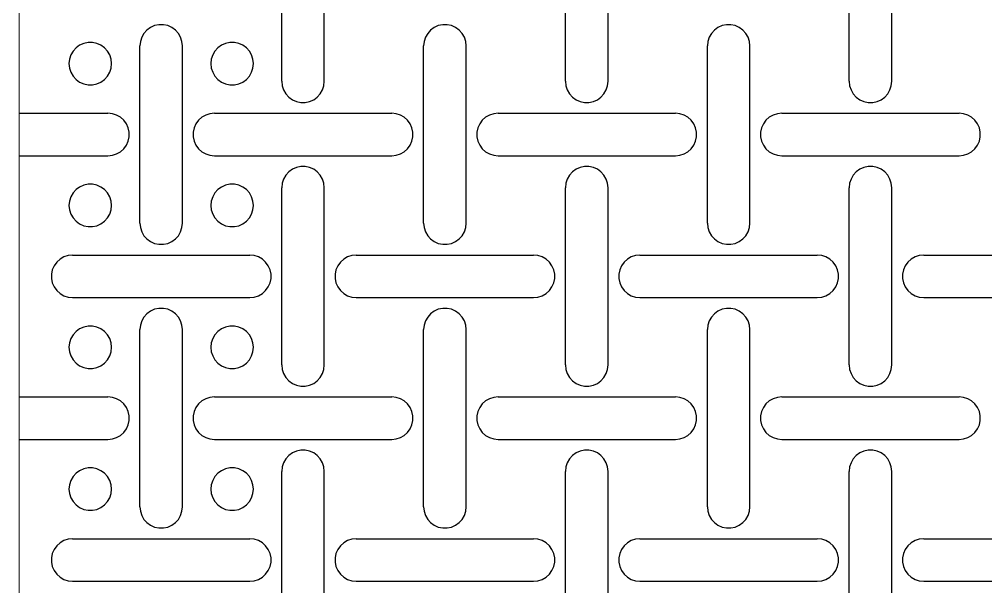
# Model space of a CAD drawing. Header units: metres. Extents: x 0 to 140, y -25 to 325.
# Drawn here: x 0 to 68.1, y 18.1 to 58.1 of the extents above; entities that cross this region are included whole.
import ezdxf

# ---------------------------------------------------------------- set-up
doc = ezdxf.new("R2010")
doc.units = ezdxf.units.M

msp = doc.modelspace()

# ---------------------------------------------------------------- linework, layer by layer
at = {"lineweight": 0}
msp.add_line((0, -25), (0, 325), dxfattribs=at)
for p, q in [((18.5, 53.75), (18.5, 66.25)), ((21.5, 53.75), (21.5, 66.25)), ((38.5, 53.75), (38.5, 66.25)), ((41.5, 53.75), (41.5, 66.25)), ((58.5, 53.75), (58.5, 66.25)), ((61.5, 53.75), (61.5, 66.25)), ((8.996, 57.365), (8.786, 57.132)), ((9.25, 57.549), (8.996, 57.365)), ((9.536, 57.677), (9.25, 57.549)), ((9.843, 57.742), (9.536, 57.677)), ((10.157, 57.742), (9.843, 57.742)), ((10.464, 57.677), (10.157, 57.742)), ((10.75, 57.549), (10.464, 57.677)), ((11.004, 57.365), (10.75, 57.549)), ((11.214, 57.132), (11.004, 57.365)), ((28.996, 57.365), (28.786, 57.132)), ((29.25, 57.549), (28.996, 57.365)), ((29.536, 57.677), (29.25, 57.549)), ((29.843, 57.742), (29.536, 57.677)), ((30.157, 57.742), (29.843, 57.742)), ((30.464, 57.677), (30.157, 57.742)), ((30.75, 57.549), (30.464, 57.677)), ((31.004, 57.365), (30.75, 57.549)), ((31.214, 57.132), (31.004, 57.365)), ((48.996, 57.365), (48.786, 57.132)), ((49.25, 57.549), (48.996, 57.365)), ((49.536, 57.677), (49.25, 57.549)), ((49.843, 57.742), (49.536, 57.677)), ((50.157, 57.742), (49.843, 57.742)), ((50.464, 57.677), (50.157, 57.742)), ((50.75, 57.549), (50.464, 57.677)), ((51.004, 57.365), (50.75, 57.549)), ((51.214, 57.132), (51.004, 57.365)), ((8.533, 56.562), (8.5, 56.25)), ((8.63, 56.86), (8.533, 56.562)), ((8.786, 57.132), (8.63, 56.86)), ((11.37, 56.86), (11.214, 57.132)), ((11.467, 56.562), (11.37, 56.86)), ((11.5, 56.25), (11.467, 56.562)), ((28.533, 56.562), (28.5, 56.25)), ((28.63, 56.86), (28.533, 56.562)), ((28.786, 57.132), (28.63, 56.86)), ((31.37, 56.86), (31.214, 57.132)), ((31.467, 56.562), (31.37, 56.86)), ((31.5, 56.25), (31.467, 56.562)), ((48.533, 56.562), (48.5, 56.25)), ((48.63, 56.86), (48.533, 56.562)), ((48.786, 57.132), (48.63, 56.86)), ((51.37, 56.86), (51.214, 57.132)), ((51.467, 56.562), (51.37, 56.86)), ((51.5, 56.25), (51.467, 56.562)), ((3.786, 55.882), (3.63, 55.61)), ((3.996, 56.115), (3.786, 55.882)), ((4.25, 56.299), (3.996, 56.115)), ((4.536, 56.427), (4.25, 56.299)), ((4.843, 56.492), (4.536, 56.427)), ((5.157, 56.492), (4.843, 56.492)), ((5.464, 56.427), (5.157, 56.492)), ((5.75, 56.299), (5.464, 56.427)), ((6.004, 56.115), (5.75, 56.299)), ((6.214, 55.882), (6.004, 56.115)), ((6.37, 55.61), (6.214, 55.882)), ((8.5, 43.75), (8.5, 56.25)), ((11.5, 43.75), (11.5, 56.25)), ((13.786, 55.882), (13.63, 55.61)), ((13.996, 56.115), (13.786, 55.882)), ((14.25, 56.299), (13.996, 56.115)), ((14.536, 56.427), (14.25, 56.299)), ((14.843, 56.492), (14.536, 56.427)), ((15.157, 56.492), (14.843, 56.492)), ((15.464, 56.427), (15.157, 56.492)), ((15.75, 56.299), (15.464, 56.427)), ((16.004, 56.115), (15.75, 56.299)), ((16.214, 55.882), (16.004, 56.115)), ((16.37, 55.61), (16.214, 55.882)), ((28.5, 43.75), (28.5, 56.25)), ((31.5, 43.75), (31.5, 56.25)), ((48.5, 43.75), (48.5, 56.25)), ((51.5, 43.75), (51.5, 56.25)), ((3.533, 55.312), (3.5, 55)), ((3.63, 55.61), (3.533, 55.312)), ((6.467, 55.312), (6.37, 55.61)), ((6.5, 55), (6.467, 55.312)), ((13.533, 55.312), (13.5, 55)), ((13.63, 55.61), (13.533, 55.312)), ((16.467, 55.312), (16.37, 55.61)), ((16.5, 55), (16.467, 55.312)), ((3.5, 55), (3.533, 54.688)), ((3.533, 54.688), (3.63, 54.39)), ((6.37, 54.39), (6.467, 54.688)), ((6.467, 54.688), (6.5, 55)), ((13.5, 55), (13.533, 54.688)), ((13.533, 54.688), (13.63, 54.39)), ((16.37, 54.39), (16.467, 54.688)), ((16.467, 54.688), (16.5, 55)), ((3.63, 54.39), (3.786, 54.118)), ((3.786, 54.118), (3.996, 53.885)), ((3.996, 53.885), (4.25, 53.701)), ((5.75, 53.701), (6.004, 53.885)), ((6.004, 53.885), (6.214, 54.118)), ((6.214, 54.118), (6.37, 54.39)), ((13.63, 54.39), (13.786, 54.118)), ((13.786, 54.118), (13.996, 53.885)), ((13.996, 53.885), (14.25, 53.701)), ((15.75, 53.701), (16.004, 53.885)), ((16.004, 53.885), (16.214, 54.118)), ((16.214, 54.118), (16.37, 54.39)), ((4.25, 53.701), (4.536, 53.573)), ((4.536, 53.573), (4.843, 53.508)), ((4.843, 53.508), (5.157, 53.508)), ((5.157, 53.508), (5.464, 53.573)), ((5.464, 53.573), (5.75, 53.701)), ((14.25, 53.701), (14.536, 53.573)), ((14.536, 53.573), (14.843, 53.508)), ((14.843, 53.508), (15.157, 53.508)), ((15.157, 53.508), (15.464, 53.573)), ((15.464, 53.573), (15.75, 53.701)), ((18.5, 53.75), (18.533, 53.438)), ((18.533, 53.438), (18.63, 53.14)), ((18.63, 53.14), (18.786, 52.868)), ((21.214, 52.868), (21.37, 53.14)), ((21.37, 53.14), (21.467, 53.438)), ((21.467, 53.438), (21.5, 53.75)), ((38.5, 53.75), (38.533, 53.438)), ((38.533, 53.438), (38.63, 53.14)), ((38.63, 53.14), (38.786, 52.868)), ((41.214, 52.868), (41.37, 53.14)), ((41.37, 53.14), (41.467, 53.438)), ((41.467, 53.438), (41.5, 53.75)), ((58.5, 53.75), (58.533, 53.438)), ((58.533, 53.438), (58.63, 53.14)), ((58.63, 53.14), (58.786, 52.868)), ((61.214, 52.868), (61.37, 53.14)), ((61.37, 53.14), (61.467, 53.438)), ((61.467, 53.438), (61.5, 53.75)), ((18.786, 52.868), (18.996, 52.635)), ((18.996, 52.635), (19.25, 52.451)), ((20.75, 52.451), (21.004, 52.635)), ((21.004, 52.635), (21.214, 52.868)), ((38.786, 52.868), (38.996, 52.635)), ((38.996, 52.635), (39.25, 52.451)), ((40.75, 52.451), (41.004, 52.635)), ((41.004, 52.635), (41.214, 52.868)), ((58.786, 52.868), (58.996, 52.635)), ((58.996, 52.635), (59.25, 52.451)), ((60.75, 52.451), (61.004, 52.635)), ((61.004, 52.635), (61.214, 52.868)), ((19.25, 52.451), (19.536, 52.323)), ((19.536, 52.323), (19.843, 52.258)), ((19.843, 52.258), (20.157, 52.258)), ((20.157, 52.258), (20.464, 52.323)), ((20.464, 52.323), (20.75, 52.451)), ((39.25, 52.451), (39.536, 52.323)), ((39.536, 52.323), (39.843, 52.258)), ((39.843, 52.258), (40.157, 52.258)), ((40.157, 52.258), (40.464, 52.323)), ((40.464, 52.323), (40.75, 52.451)), ((59.25, 52.451), (59.536, 52.323)), ((59.536, 52.323), (59.843, 52.258)), ((59.843, 52.258), (60.157, 52.258)), ((60.157, 52.258), (60.464, 52.323)), ((60.464, 52.323), (60.75, 52.451)), ((0, 51.5), (6.25, 51.5)), ((6.562, 51.467), (6.25, 51.5)), ((6.86, 51.37), (6.562, 51.467)), ((7.132, 51.214), (6.86, 51.37)), ((7.365, 51.004), (7.132, 51.214)), ((12.868, 51.214), (12.635, 51.004)), ((13.14, 51.37), (12.868, 51.214)), ((13.438, 51.467), (13.14, 51.37)), ((13.75, 51.5), (13.438, 51.467)), ((13.75, 51.5), (26.25, 51.5)), ((26.562, 51.467), (26.25, 51.5)), ((26.86, 51.37), (26.562, 51.467)), ((27.132, 51.214), (26.86, 51.37)), ((27.365, 51.004), (27.132, 51.214)), ((32.868, 51.214), (32.635, 51.004)), ((33.14, 51.37), (32.868, 51.214)), ((33.438, 51.467), (33.14, 51.37)), ((33.75, 51.5), (33.438, 51.467)), ((33.75, 51.5), (46.25, 51.5)), ((46.562, 51.467), (46.25, 51.5)), ((46.86, 51.37), (46.562, 51.467)), ((47.132, 51.214), (46.86, 51.37)), ((47.365, 51.004), (47.132, 51.214)), ((52.868, 51.214), (52.635, 51.004)), ((53.14, 51.37), (52.868, 51.214)), ((53.438, 51.467), (53.14, 51.37)), ((53.75, 51.5), (53.438, 51.467)), ((53.75, 51.5), (66.25, 51.5)), ((66.562, 51.467), (66.25, 51.5)), ((66.86, 51.37), (66.562, 51.467)), ((67.132, 51.214), (66.86, 51.37)), ((67.365, 51.004), (67.132, 51.214)), ((7.549, 50.75), (7.365, 51.004)), ((7.677, 50.464), (7.549, 50.75)), ((7.742, 50.157), (7.677, 50.464)), ((12.323, 50.464), (12.258, 50.157)), ((12.451, 50.75), (12.323, 50.464)), ((12.635, 51.004), (12.451, 50.75)), ((27.549, 50.75), (27.365, 51.004)), ((27.677, 50.464), (27.549, 50.75)), ((27.742, 50.157), (27.677, 50.464)), ((32.323, 50.464), (32.258, 50.157)), ((32.451, 50.75), (32.323, 50.464)), ((32.635, 51.004), (32.451, 50.75)), ((47.549, 50.75), (47.365, 51.004)), ((47.677, 50.464), (47.549, 50.75)), ((47.742, 50.157), (47.677, 50.464)), ((52.323, 50.464), (52.258, 50.157)), ((52.451, 50.75), (52.323, 50.464)), ((52.635, 51.004), (52.451, 50.75)), ((67.549, 50.75), (67.365, 51.004)), ((67.677, 50.464), (67.549, 50.75)), ((67.742, 50.157), (67.677, 50.464)), ((7.677, 49.536), (7.742, 49.843)), ((7.742, 49.843), (7.742, 50.157)), ((12.258, 50.157), (12.258, 49.843)), ((12.258, 49.843), (12.323, 49.536)), ((27.677, 49.536), (27.742, 49.843)), ((27.742, 49.843), (27.742, 50.157)), ((32.258, 50.157), (32.258, 49.843)), ((32.258, 49.843), (32.323, 49.536)), ((47.677, 49.536), (47.742, 49.843)), ((47.742, 49.843), (47.742, 50.157)), ((52.258, 50.157), (52.258, 49.843)), ((52.258, 49.843), (52.323, 49.536)), ((67.677, 49.536), (67.742, 49.843)), ((67.742, 49.843), (67.742, 50.157)), ((7.365, 48.996), (7.549, 49.25)), ((7.549, 49.25), (7.677, 49.536)), ((12.323, 49.536), (12.451, 49.25)), ((12.451, 49.25), (12.635, 48.996)), ((27.365, 48.996), (27.549, 49.25)), ((27.549, 49.25), (27.677, 49.536)), ((32.323, 49.536), (32.451, 49.25)), ((32.451, 49.25), (32.635, 48.996)), ((47.365, 48.996), (47.549, 49.25)), ((47.549, 49.25), (47.677, 49.536)), ((52.323, 49.536), (52.451, 49.25)), ((52.451, 49.25), (52.635, 48.996)), ((67.365, 48.996), (67.549, 49.25)), ((67.549, 49.25), (67.677, 49.536)), ((0, 48.5), (6.25, 48.5)), ((6.25, 48.5), (6.562, 48.533)), ((6.562, 48.533), (6.86, 48.63)), ((6.86, 48.63), (7.132, 48.786)), ((7.132, 48.786), (7.365, 48.996)), ((12.635, 48.996), (12.868, 48.786)), ((12.868, 48.786), (13.14, 48.63)), ((13.14, 48.63), (13.438, 48.533)), ((13.438, 48.533), (13.75, 48.5)), ((13.75, 48.5), (26.25, 48.5)), ((26.25, 48.5), (26.562, 48.533)), ((26.562, 48.533), (26.86, 48.63)), ((26.86, 48.63), (27.132, 48.786)), ((27.132, 48.786), (27.365, 48.996)), ((32.635, 48.996), (32.868, 48.786)), ((32.868, 48.786), (33.14, 48.63)), ((33.14, 48.63), (33.438, 48.533)), ((33.438, 48.533), (33.75, 48.5)), ((33.75, 48.5), (46.25, 48.5)), ((46.25, 48.5), (46.562, 48.533)), ((46.562, 48.533), (46.86, 48.63)), ((46.86, 48.63), (47.132, 48.786)), ((47.132, 48.786), (47.365, 48.996)), ((52.635, 48.996), (52.868, 48.786)), ((52.868, 48.786), (53.14, 48.63)), ((53.14, 48.63), (53.438, 48.533)), ((53.438, 48.533), (53.75, 48.5)), ((53.75, 48.5), (66.25, 48.5)), ((66.25, 48.5), (66.562, 48.533)), ((66.562, 48.533), (66.86, 48.63)), ((66.86, 48.63), (67.132, 48.786)), ((67.132, 48.786), (67.365, 48.996)), ((19.843, 47.742), (19.536, 47.677)), ((20.157, 47.742), (19.843, 47.742)), ((20.464, 47.677), (20.157, 47.742)), ((39.843, 47.742), (39.536, 47.677)), ((40.157, 47.742), (39.843, 47.742)), ((40.464, 47.677), (40.157, 47.742)), ((59.843, 47.742), (59.536, 47.677)), ((60.157, 47.742), (59.843, 47.742)), ((60.464, 47.677), (60.157, 47.742)), ((18.786, 47.132), (18.63, 46.86)), ((18.996, 47.365), (18.786, 47.132)), ((19.25, 47.549), (18.996, 47.365)), ((19.536, 47.677), (19.25, 47.549)), ((20.75, 47.549), (20.464, 47.677)), ((21.004, 47.365), (20.75, 47.549)), ((21.214, 47.132), (21.004, 47.365)), ((21.37, 46.86), (21.214, 47.132)), ((38.786, 47.132), (38.63, 46.86)), ((38.996, 47.365), (38.786, 47.132)), ((39.25, 47.549), (38.996, 47.365)), ((39.536, 47.677), (39.25, 47.549)), ((40.75, 47.549), (40.464, 47.677)), ((41.004, 47.365), (40.75, 47.549)), ((41.214, 47.132), (41.004, 47.365)), ((41.37, 46.86), (41.214, 47.132)), ((58.786, 47.132), (58.63, 46.86)), ((58.996, 47.365), (58.786, 47.132)), ((59.25, 47.549), (58.996, 47.365)), ((59.536, 47.677), (59.25, 47.549)), ((60.75, 47.549), (60.464, 47.677)), ((61.004, 47.365), (60.75, 47.549)), ((61.214, 47.132), (61.004, 47.365)), ((61.37, 46.86), (61.214, 47.132)), ((4.536, 46.427), (4.25, 46.299)), ((4.843, 46.492), (4.536, 46.427)), ((5.157, 46.492), (4.843, 46.492)), ((5.464, 46.427), (5.157, 46.492)), ((5.75, 46.299), (5.464, 46.427)), ((14.536, 46.427), (14.25, 46.299)), ((14.843, 46.492), (14.536, 46.427)), ((15.157, 46.492), (14.843, 46.492)), ((15.464, 46.427), (15.157, 46.492)), ((15.75, 46.299), (15.464, 46.427)), ((18.533, 46.562), (18.5, 46.25)), ((18.63, 46.86), (18.533, 46.562)), ((21.467, 46.562), (21.37, 46.86)), ((21.5, 46.25), (21.467, 46.562)), ((38.533, 46.562), (38.5, 46.25)), ((38.63, 46.86), (38.533, 46.562)), ((41.467, 46.562), (41.37, 46.86)), ((41.5, 46.25), (41.467, 46.562)), ((58.533, 46.562), (58.5, 46.25)), ((58.63, 46.86), (58.533, 46.562)), ((61.467, 46.562), (61.37, 46.86)), ((61.5, 46.25), (61.467, 46.562)), ((3.786, 45.882), (3.63, 45.61)), ((3.996, 46.115), (3.786, 45.882)), ((4.25, 46.299), (3.996, 46.115)), ((6.004, 46.115), (5.75, 46.299)), ((6.214, 45.882), (6.004, 46.115)), ((6.37, 45.61), (6.214, 45.882)), ((13.786, 45.882), (13.63, 45.61)), ((13.996, 46.115), (13.786, 45.882)), ((14.25, 46.299), (13.996, 46.115)), ((16.004, 46.115), (15.75, 46.299)), ((16.214, 45.882), (16.004, 46.115)), ((16.37, 45.61), (16.214, 45.882)), ((18.5, 33.75), (18.5, 46.25)), ((21.5, 33.75), (21.5, 46.25)), ((38.5, 33.75), (38.5, 46.25)), ((41.5, 33.75), (41.5, 46.25)), ((58.5, 33.75), (58.5, 46.25)), ((61.5, 33.75), (61.5, 46.25)), ((3.533, 45.312), (3.5, 45)), ((3.5, 45), (3.533, 44.688)), ((3.63, 45.61), (3.533, 45.312)), ((6.467, 45.312), (6.37, 45.61)), ((6.5, 45), (6.467, 45.312)), ((6.467, 44.688), (6.5, 45)), ((13.533, 45.312), (13.5, 45)), ((13.5, 45), (13.533, 44.688)), ((13.63, 45.61), (13.533, 45.312)), ((16.467, 45.312), (16.37, 45.61)), ((16.5, 45), (16.467, 45.312)), ((16.467, 44.688), (16.5, 45)), ((3.533, 44.688), (3.63, 44.39)), ((3.63, 44.39), (3.786, 44.118)), ((6.214, 44.118), (6.37, 44.39)), ((6.37, 44.39), (6.467, 44.688)), ((13.533, 44.688), (13.63, 44.39)), ((13.63, 44.39), (13.786, 44.118)), ((16.214, 44.118), (16.37, 44.39)), ((16.37, 44.39), (16.467, 44.688)), ((3.786, 44.118), (3.996, 43.885)), ((3.996, 43.885), (4.25, 43.701)), ((4.25, 43.701), (4.536, 43.573)), ((5.464, 43.573), (5.75, 43.701)), ((5.75, 43.701), (6.004, 43.885)), ((6.004, 43.885), (6.214, 44.118)), ((8.5, 43.75), (8.533, 43.438)), ((11.467, 43.438), (11.5, 43.75)), ((13.786, 44.118), (13.996, 43.885)), ((13.996, 43.885), (14.25, 43.701)), ((14.25, 43.701), (14.536, 43.573)), ((15.464, 43.573), (15.75, 43.701)), ((15.75, 43.701), (16.004, 43.885)), ((16.004, 43.885), (16.214, 44.118)), ((28.5, 43.75), (28.533, 43.438)), ((31.467, 43.438), (31.5, 43.75)), ((48.5, 43.75), (48.533, 43.438)), ((51.467, 43.438), (51.5, 43.75)), ((4.536, 43.573), (4.843, 43.508)), ((4.843, 43.508), (5.157, 43.508)), ((5.157, 43.508), (5.464, 43.573)), ((8.533, 43.438), (8.63, 43.14)), ((8.63, 43.14), (8.786, 42.868)), ((11.214, 42.868), (11.37, 43.14)), ((11.37, 43.14), (11.467, 43.438)), ((14.536, 43.573), (14.843, 43.508)), ((14.843, 43.508), (15.157, 43.508)), ((15.157, 43.508), (15.464, 43.573)), ((28.533, 43.438), (28.63, 43.14)), ((28.63, 43.14), (28.786, 42.868)), ((31.214, 42.868), (31.37, 43.14)), ((31.37, 43.14), (31.467, 43.438)), ((48.533, 43.438), (48.63, 43.14)), ((48.63, 43.14), (48.786, 42.868)), ((51.214, 42.868), (51.37, 43.14)), ((51.37, 43.14), (51.467, 43.438)), ((8.786, 42.868), (8.996, 42.635)), ((8.996, 42.635), (9.25, 42.451)), ((9.25, 42.451), (9.536, 42.323)), ((9.536, 42.323), (9.843, 42.258)), ((9.843, 42.258), (10.157, 42.258)), ((10.157, 42.258), (10.464, 42.323)), ((10.464, 42.323), (10.75, 42.451)), ((10.75, 42.451), (11.004, 42.635)), ((11.004, 42.635), (11.214, 42.868)), ((28.786, 42.868), (28.996, 42.635)), ((28.996, 42.635), (29.25, 42.451)), ((29.25, 42.451), (29.536, 42.323)), ((29.536, 42.323), (29.843, 42.258)), ((29.843, 42.258), (30.157, 42.258)), ((30.157, 42.258), (30.464, 42.323)), ((30.464, 42.323), (30.75, 42.451)), ((30.75, 42.451), (31.004, 42.635)), ((31.004, 42.635), (31.214, 42.868)), ((48.786, 42.868), (48.996, 42.635)), ((48.996, 42.635), (49.25, 42.451)), ((49.25, 42.451), (49.536, 42.323)), ((49.536, 42.323), (49.843, 42.258)), ((49.843, 42.258), (50.157, 42.258)), ((50.157, 42.258), (50.464, 42.323)), ((50.464, 42.323), (50.75, 42.451)), ((50.75, 42.451), (51.004, 42.635)), ((51.004, 42.635), (51.214, 42.868)), ((2.635, 41.004), (2.451, 40.75)), ((2.868, 41.214), (2.635, 41.004)), ((3.14, 41.37), (2.868, 41.214)), ((3.438, 41.467), (3.14, 41.37)), ((3.75, 41.5), (3.438, 41.467)), ((3.75, 41.5), (16.25, 41.5)), ((16.562, 41.467), (16.25, 41.5)), ((16.86, 41.37), (16.562, 41.467)), ((17.132, 41.214), (16.86, 41.37)), ((17.365, 41.004), (17.132, 41.214)), ((17.549, 40.75), (17.365, 41.004)), ((22.635, 41.004), (22.451, 40.75)), ((22.868, 41.214), (22.635, 41.004)), ((23.14, 41.37), (22.868, 41.214)), ((23.438, 41.467), (23.14, 41.37)), ((23.75, 41.5), (23.438, 41.467)), ((23.75, 41.5), (36.25, 41.5)), ((36.562, 41.467), (36.25, 41.5)), ((36.86, 41.37), (36.562, 41.467)), ((37.132, 41.214), (36.86, 41.37)), ((37.365, 41.004), (37.132, 41.214)), ((37.549, 40.75), (37.365, 41.004)), ((42.635, 41.004), (42.451, 40.75)), ((42.868, 41.214), (42.635, 41.004)), ((43.14, 41.37), (42.868, 41.214)), ((43.438, 41.467), (43.14, 41.37)), ((43.75, 41.5), (43.438, 41.467)), ((43.75, 41.5), (56.25, 41.5)), ((56.562, 41.467), (56.25, 41.5)), ((56.86, 41.37), (56.562, 41.467)), ((57.132, 41.214), (56.86, 41.37)), ((57.365, 41.004), (57.132, 41.214)), ((57.549, 40.75), (57.365, 41.004)), ((62.635, 41.004), (62.451, 40.75)), ((62.868, 41.214), (62.635, 41.004)), ((63.14, 41.37), (62.868, 41.214)), ((63.438, 41.467), (63.14, 41.37)), ((63.75, 41.5), (63.438, 41.467)), ((63.75, 41.5), (76.25, 41.5)), ((2.323, 40.464), (2.258, 40.157)), ((2.451, 40.75), (2.323, 40.464)), ((17.677, 40.464), (17.549, 40.75)), ((17.742, 40.157), (17.677, 40.464)), ((22.323, 40.464), (22.258, 40.157)), ((22.451, 40.75), (22.323, 40.464)), ((37.677, 40.464), (37.549, 40.75)), ((37.742, 40.157), (37.677, 40.464)), ((42.323, 40.464), (42.258, 40.157)), ((42.451, 40.75), (42.323, 40.464)), ((57.677, 40.464), (57.549, 40.75)), ((57.742, 40.157), (57.677, 40.464)), ((62.323, 40.464), (62.258, 40.157)), ((62.451, 40.75), (62.323, 40.464)), ((2.258, 40.157), (2.258, 39.843)), ((2.258, 39.843), (2.323, 39.536)), ((2.323, 39.536), (2.451, 39.25)), ((17.549, 39.25), (17.677, 39.536)), ((17.677, 39.536), (17.742, 39.843)), ((17.742, 39.843), (17.742, 40.157)), ((22.258, 40.157), (22.258, 39.843)), ((22.258, 39.843), (22.323, 39.536)), ((22.323, 39.536), (22.451, 39.25)), ((37.549, 39.25), (37.677, 39.536)), ((37.677, 39.536), (37.742, 39.843)), ((37.742, 39.843), (37.742, 40.157)), ((42.258, 40.157), (42.258, 39.843)), ((42.258, 39.843), (42.323, 39.536)), ((42.323, 39.536), (42.451, 39.25)), ((57.549, 39.25), (57.677, 39.536)), ((57.677, 39.536), (57.742, 39.843)), ((57.742, 39.843), (57.742, 40.157)), ((62.258, 40.157), (62.258, 39.843)), ((62.258, 39.843), (62.323, 39.536)), ((62.323, 39.536), (62.451, 39.25)), ((2.451, 39.25), (2.635, 38.996)), ((2.635, 38.996), (2.868, 38.786)), ((17.132, 38.786), (17.365, 38.996)), ((17.365, 38.996), (17.549, 39.25)), ((22.451, 39.25), (22.635, 38.996)), ((22.635, 38.996), (22.868, 38.786)), ((37.132, 38.786), (37.365, 38.996)), ((37.365, 38.996), (37.549, 39.25)), ((42.451, 39.25), (42.635, 38.996)), ((42.635, 38.996), (42.868, 38.786)), ((57.132, 38.786), (57.365, 38.996)), ((57.365, 38.996), (57.549, 39.25)), ((62.451, 39.25), (62.635, 38.996)), ((62.635, 38.996), (62.868, 38.786)), ((2.868, 38.786), (3.14, 38.63)), ((3.14, 38.63), (3.438, 38.533)), ((3.438, 38.533), (3.75, 38.5)), ((3.75, 38.5), (16.25, 38.5)), ((16.25, 38.5), (16.562, 38.533)), ((16.562, 38.533), (16.86, 38.63)), ((16.86, 38.63), (17.132, 38.786)), ((22.868, 38.786), (23.14, 38.63)), ((23.14, 38.63), (23.438, 38.533)), ((23.438, 38.533), (23.75, 38.5)), ((23.75, 38.5), (36.25, 38.5)), ((36.25, 38.5), (36.562, 38.533)), ((36.562, 38.533), (36.86, 38.63)), ((36.86, 38.63), (37.132, 38.786)), ((42.868, 38.786), (43.14, 38.63)), ((43.14, 38.63), (43.438, 38.533)), ((43.438, 38.533), (43.75, 38.5)), ((43.75, 38.5), (56.25, 38.5)), ((56.25, 38.5), (56.562, 38.533)), ((56.562, 38.533), (56.86, 38.63)), ((56.86, 38.63), (57.132, 38.786)), ((62.868, 38.786), (63.14, 38.63)), ((63.14, 38.63), (63.438, 38.533)), ((63.438, 38.533), (63.75, 38.5)), ((63.75, 38.5), (76.25, 38.5)), ((9.25, 37.549), (8.996, 37.365)), ((9.536, 37.677), (9.25, 37.549)), ((9.843, 37.742), (9.536, 37.677)), ((10.157, 37.742), (9.843, 37.742)), ((10.464, 37.677), (10.157, 37.742)), ((10.75, 37.549), (10.464, 37.677)), ((11.004, 37.365), (10.75, 37.549)), ((29.25, 37.549), (28.996, 37.365)), ((29.536, 37.677), (29.25, 37.549)), ((29.843, 37.742), (29.536, 37.677)), ((30.157, 37.742), (29.843, 37.742)), ((30.464, 37.677), (30.157, 37.742)), ((30.75, 37.549), (30.464, 37.677)), ((31.004, 37.365), (30.75, 37.549)), ((49.25, 37.549), (48.996, 37.365)), ((49.536, 37.677), (49.25, 37.549)), ((49.843, 37.742), (49.536, 37.677)), ((50.157, 37.742), (49.843, 37.742)), ((50.464, 37.677), (50.157, 37.742)), ((50.75, 37.549), (50.464, 37.677)), ((51.004, 37.365), (50.75, 37.549)), ((8.63, 36.86), (8.533, 36.562)), ((8.786, 37.132), (8.63, 36.86)), ((8.996, 37.365), (8.786, 37.132)), ((11.214, 37.132), (11.004, 37.365)), ((11.37, 36.86), (11.214, 37.132)), ((11.467, 36.562), (11.37, 36.86)), ((28.63, 36.86), (28.533, 36.562)), ((28.786, 37.132), (28.63, 36.86)), ((28.996, 37.365), (28.786, 37.132)), ((31.214, 37.132), (31.004, 37.365)), ((31.37, 36.86), (31.214, 37.132)), ((31.467, 36.562), (31.37, 36.86)), ((48.63, 36.86), (48.533, 36.562)), ((48.786, 37.132), (48.63, 36.86)), ((48.996, 37.365), (48.786, 37.132)), ((51.214, 37.132), (51.004, 37.365)), ((51.37, 36.86), (51.214, 37.132)), ((51.467, 36.562), (51.37, 36.86)), ((3.996, 36.115), (3.786, 35.882)), ((4.25, 36.299), (3.996, 36.115)), ((4.536, 36.427), (4.25, 36.299)), ((4.843, 36.492), (4.536, 36.427)), ((5.157, 36.492), (4.843, 36.492)), ((5.464, 36.427), (5.157, 36.492)), ((5.75, 36.299), (5.464, 36.427)), ((6.004, 36.115), (5.75, 36.299)), ((6.214, 35.882), (6.004, 36.115)), ((8.533, 36.562), (8.5, 36.25)), ((8.5, 23.75), (8.5, 36.25)), ((11.5, 36.25), (11.467, 36.562)), ((11.5, 23.75), (11.5, 36.25)), ((13.996, 36.115), (13.786, 35.882)), ((14.25, 36.299), (13.996, 36.115)), ((14.536, 36.427), (14.25, 36.299)), ((14.843, 36.492), (14.536, 36.427)), ((15.157, 36.492), (14.843, 36.492)), ((15.464, 36.427), (15.157, 36.492)), ((15.75, 36.299), (15.464, 36.427)), ((16.004, 36.115), (15.75, 36.299)), ((16.214, 35.882), (16.004, 36.115)), ((28.533, 36.562), (28.5, 36.25)), ((28.5, 23.75), (28.5, 36.25)), ((31.5, 36.25), (31.467, 36.562)), ((31.5, 23.75), (31.5, 36.25)), ((48.533, 36.562), (48.5, 36.25)), ((48.5, 23.75), (48.5, 36.25)), ((51.5, 36.25), (51.467, 36.562)), ((51.5, 23.75), (51.5, 36.25)), ((3.63, 35.61), (3.533, 35.312)), ((3.786, 35.882), (3.63, 35.61)), ((6.37, 35.61), (6.214, 35.882)), ((6.467, 35.312), (6.37, 35.61)), ((13.63, 35.61), (13.533, 35.312)), ((13.786, 35.882), (13.63, 35.61)), ((16.37, 35.61), (16.214, 35.882)), ((16.467, 35.312), (16.37, 35.61)), ((3.533, 35.312), (3.5, 35)), ((3.5, 35), (3.533, 34.688)), ((6.5, 35), (6.467, 35.312)), ((6.467, 34.688), (6.5, 35)), ((13.533, 35.312), (13.5, 35)), ((13.5, 35), (13.533, 34.688)), ((16.5, 35), (16.467, 35.312)), ((16.467, 34.688), (16.5, 35)), ((3.533, 34.688), (3.63, 34.39)), ((3.63, 34.39), (3.786, 34.118)), ((3.786, 34.118), (3.996, 33.885)), ((6.004, 33.885), (6.214, 34.118)), ((6.214, 34.118), (6.37, 34.39)), ((6.37, 34.39), (6.467, 34.688)), ((13.533, 34.688), (13.63, 34.39)), ((13.63, 34.39), (13.786, 34.118)), ((13.786, 34.118), (13.996, 33.885)), ((16.004, 33.885), (16.214, 34.118)), ((16.214, 34.118), (16.37, 34.39)), ((16.37, 34.39), (16.467, 34.688)), ((3.996, 33.885), (4.25, 33.701)), ((4.25, 33.701), (4.536, 33.573)), ((4.536, 33.573), (4.843, 33.508)), ((4.843, 33.508), (5.157, 33.508)), ((5.157, 33.508), (5.464, 33.573)), ((5.464, 33.573), (5.75, 33.701)), ((5.75, 33.701), (6.004, 33.885)), ((13.996, 33.885), (14.25, 33.701)), ((14.25, 33.701), (14.536, 33.573)), ((14.536, 33.573), (14.843, 33.508)), ((14.843, 33.508), (15.157, 33.508)), ((15.157, 33.508), (15.464, 33.573)), ((15.464, 33.573), (15.75, 33.701)), ((15.75, 33.701), (16.004, 33.885)), ((18.5, 33.75), (18.533, 33.438)), ((18.533, 33.438), (18.63, 33.14)), ((21.37, 33.14), (21.467, 33.438)), ((21.467, 33.438), (21.5, 33.75)), ((38.5, 33.75), (38.533, 33.438)), ((38.533, 33.438), (38.63, 33.14)), ((41.37, 33.14), (41.467, 33.438)), ((41.467, 33.438), (41.5, 33.75)), ((58.5, 33.75), (58.533, 33.438)), ((58.533, 33.438), (58.63, 33.14)), ((61.37, 33.14), (61.467, 33.438)), ((61.467, 33.438), (61.5, 33.75)), ((18.63, 33.14), (18.786, 32.868)), ((18.786, 32.868), (18.996, 32.635)), ((21.004, 32.635), (21.214, 32.868)), ((21.214, 32.868), (21.37, 33.14)), ((38.63, 33.14), (38.786, 32.868)), ((38.786, 32.868), (38.996, 32.635)), ((41.004, 32.635), (41.214, 32.868)), ((41.214, 32.868), (41.37, 33.14)), ((58.63, 33.14), (58.786, 32.868)), ((58.786, 32.868), (58.996, 32.635)), ((61.004, 32.635), (61.214, 32.868)), ((61.214, 32.868), (61.37, 33.14)), ((18.996, 32.635), (19.25, 32.451)), ((19.25, 32.451), (19.536, 32.323)), ((19.536, 32.323), (19.843, 32.258)), ((19.843, 32.258), (20.157, 32.258)), ((20.157, 32.258), (20.464, 32.323)), ((20.464, 32.323), (20.75, 32.451)), ((20.75, 32.451), (21.004, 32.635)), ((38.996, 32.635), (39.25, 32.451)), ((39.25, 32.451), (39.536, 32.323)), ((39.536, 32.323), (39.843, 32.258)), ((39.843, 32.258), (40.157, 32.258)), ((40.157, 32.258), (40.464, 32.323)), ((40.464, 32.323), (40.75, 32.451)), ((40.75, 32.451), (41.004, 32.635)), ((58.996, 32.635), (59.25, 32.451)), ((59.25, 32.451), (59.536, 32.323)), ((59.536, 32.323), (59.843, 32.258)), ((59.843, 32.258), (60.157, 32.258)), ((60.157, 32.258), (60.464, 32.323)), ((60.464, 32.323), (60.75, 32.451)), ((60.75, 32.451), (61.004, 32.635)), ((0, 31.5), (6.25, 31.5)), ((6.562, 31.467), (6.25, 31.5)), ((6.86, 31.37), (6.562, 31.467)), ((7.132, 31.214), (6.86, 31.37)), ((13.14, 31.37), (12.868, 31.214)), ((13.438, 31.467), (13.14, 31.37)), ((13.75, 31.5), (13.438, 31.467)), ((13.75, 31.5), (26.25, 31.5)), ((26.562, 31.467), (26.25, 31.5)), ((26.86, 31.37), (26.562, 31.467)), ((27.132, 31.214), (26.86, 31.37)), ((33.14, 31.37), (32.868, 31.214)), ((33.438, 31.467), (33.14, 31.37)), ((33.75, 31.5), (33.438, 31.467)), ((33.75, 31.5), (46.25, 31.5)), ((46.562, 31.467), (46.25, 31.5)), ((46.86, 31.37), (46.562, 31.467)), ((47.132, 31.214), (46.86, 31.37)), ((53.14, 31.37), (52.868, 31.214)), ((53.438, 31.467), (53.14, 31.37)), ((53.75, 31.5), (53.438, 31.467)), ((53.75, 31.5), (66.25, 31.5)), ((66.562, 31.467), (66.25, 31.5)), ((66.86, 31.37), (66.562, 31.467)), ((67.132, 31.214), (66.86, 31.37)), ((7.365, 31.004), (7.132, 31.214)), ((7.549, 30.75), (7.365, 31.004)), ((7.677, 30.464), (7.549, 30.75)), ((12.451, 30.75), (12.323, 30.464)), ((12.635, 31.004), (12.451, 30.75)), ((12.868, 31.214), (12.635, 31.004)), ((27.365, 31.004), (27.132, 31.214)), ((27.549, 30.75), (27.365, 31.004)), ((27.677, 30.464), (27.549, 30.75)), ((32.451, 30.75), (32.323, 30.464)), ((32.635, 31.004), (32.451, 30.75)), ((32.868, 31.214), (32.635, 31.004)), ((47.365, 31.004), (47.132, 31.214)), ((47.549, 30.75), (47.365, 31.004)), ((47.677, 30.464), (47.549, 30.75)), ((52.451, 30.75), (52.323, 30.464)), ((52.635, 31.004), (52.451, 30.75)), ((52.868, 31.214), (52.635, 31.004)), ((67.365, 31.004), (67.132, 31.214)), ((67.549, 30.75), (67.365, 31.004)), ((67.677, 30.464), (67.549, 30.75)), ((7.742, 30.157), (7.677, 30.464)), ((7.742, 29.843), (7.742, 30.157)), ((12.323, 30.464), (12.258, 30.157)), ((12.258, 30.157), (12.258, 29.843)), ((27.742, 30.157), (27.677, 30.464)), ((27.742, 29.843), (27.742, 30.157)), ((32.323, 30.464), (32.258, 30.157)), ((32.258, 30.157), (32.258, 29.843)), ((47.742, 30.157), (47.677, 30.464)), ((47.742, 29.843), (47.742, 30.157)), ((52.323, 30.464), (52.258, 30.157)), ((52.258, 30.157), (52.258, 29.843)), ((67.742, 30.157), (67.677, 30.464)), ((67.742, 29.843), (67.742, 30.157)), ((7.549, 29.25), (7.677, 29.536)), ((7.677, 29.536), (7.742, 29.843)), ((12.258, 29.843), (12.323, 29.536)), ((12.323, 29.536), (12.451, 29.25)), ((27.549, 29.25), (27.677, 29.536)), ((27.677, 29.536), (27.742, 29.843)), ((32.258, 29.843), (32.323, 29.536)), ((32.323, 29.536), (32.451, 29.25)), ((47.549, 29.25), (47.677, 29.536)), ((47.677, 29.536), (47.742, 29.843)), ((52.258, 29.843), (52.323, 29.536)), ((52.323, 29.536), (52.451, 29.25)), ((67.549, 29.25), (67.677, 29.536)), ((67.677, 29.536), (67.742, 29.843)), ((6.562, 28.533), (6.86, 28.63)), ((6.86, 28.63), (7.132, 28.786)), ((7.132, 28.786), (7.365, 28.996)), ((7.365, 28.996), (7.549, 29.25)), ((12.451, 29.25), (12.635, 28.996)), ((12.635, 28.996), (12.868, 28.786)), ((12.868, 28.786), (13.14, 28.63)), ((13.14, 28.63), (13.438, 28.533)), ((26.562, 28.533), (26.86, 28.63)), ((26.86, 28.63), (27.132, 28.786)), ((27.132, 28.786), (27.365, 28.996)), ((27.365, 28.996), (27.549, 29.25)), ((32.451, 29.25), (32.635, 28.996)), ((32.635, 28.996), (32.868, 28.786)), ((32.868, 28.786), (33.14, 28.63)), ((33.14, 28.63), (33.438, 28.533)), ((46.562, 28.533), (46.86, 28.63)), ((46.86, 28.63), (47.132, 28.786)), ((47.132, 28.786), (47.365, 28.996)), ((47.365, 28.996), (47.549, 29.25)), ((52.451, 29.25), (52.635, 28.996)), ((52.635, 28.996), (52.868, 28.786)), ((52.868, 28.786), (53.14, 28.63)), ((53.14, 28.63), (53.438, 28.533)), ((66.562, 28.533), (66.86, 28.63)), ((66.86, 28.63), (67.132, 28.786)), ((67.132, 28.786), (67.365, 28.996)), ((67.365, 28.996), (67.549, 29.25)), ((0, 28.5), (6.25, 28.5)), ((6.25, 28.5), (6.562, 28.533)), ((13.438, 28.533), (13.75, 28.5)), ((13.75, 28.5), (26.25, 28.5)), ((26.25, 28.5), (26.562, 28.533)), ((33.438, 28.533), (33.75, 28.5)), ((33.75, 28.5), (46.25, 28.5)), ((46.25, 28.5), (46.562, 28.533)), ((53.438, 28.533), (53.75, 28.5)), ((53.75, 28.5), (66.25, 28.5)), ((66.25, 28.5), (66.562, 28.533)), ((18.996, 27.365), (18.786, 27.132)), ((19.25, 27.549), (18.996, 27.365)), ((19.536, 27.677), (19.25, 27.549)), ((19.843, 27.742), (19.536, 27.677)), ((20.157, 27.742), (19.843, 27.742)), ((20.464, 27.677), (20.157, 27.742)), ((20.75, 27.549), (20.464, 27.677)), ((21.004, 27.365), (20.75, 27.549)), ((21.214, 27.132), (21.004, 27.365)), ((38.996, 27.365), (38.786, 27.132)), ((39.25, 27.549), (38.996, 27.365)), ((39.536, 27.677), (39.25, 27.549)), ((39.843, 27.742), (39.536, 27.677)), ((40.157, 27.742), (39.843, 27.742)), ((40.464, 27.677), (40.157, 27.742)), ((40.75, 27.549), (40.464, 27.677)), ((41.004, 27.365), (40.75, 27.549)), ((41.214, 27.132), (41.004, 27.365)), ((58.996, 27.365), (58.786, 27.132)), ((59.25, 27.549), (58.996, 27.365)), ((59.536, 27.677), (59.25, 27.549)), ((59.843, 27.742), (59.536, 27.677)), ((60.157, 27.742), (59.843, 27.742)), ((60.464, 27.677), (60.157, 27.742)), ((60.75, 27.549), (60.464, 27.677)), ((61.004, 27.365), (60.75, 27.549)), ((61.214, 27.132), (61.004, 27.365)), ((18.63, 26.86), (18.533, 26.562)), ((18.786, 27.132), (18.63, 26.86)), ((21.37, 26.86), (21.214, 27.132)), ((21.467, 26.562), (21.37, 26.86)), ((38.63, 26.86), (38.533, 26.562)), ((38.786, 27.132), (38.63, 26.86)), ((41.37, 26.86), (41.214, 27.132)), ((41.467, 26.562), (41.37, 26.86)), ((58.63, 26.86), (58.533, 26.562)), ((58.786, 27.132), (58.63, 26.86)), ((61.37, 26.86), (61.214, 27.132)), ((61.467, 26.562), (61.37, 26.86)), ((3.996, 26.115), (3.786, 25.882)), ((4.25, 26.299), (3.996, 26.115)), ((4.536, 26.427), (4.25, 26.299)), ((4.843, 26.492), (4.536, 26.427)), ((5.157, 26.492), (4.843, 26.492)), ((5.464, 26.427), (5.157, 26.492)), ((5.75, 26.299), (5.464, 26.427)), ((6.004, 26.115), (5.75, 26.299)), ((6.214, 25.882), (6.004, 26.115)), ((13.996, 26.115), (13.786, 25.882)), ((14.25, 26.299), (13.996, 26.115)), ((14.536, 26.427), (14.25, 26.299)), ((14.843, 26.492), (14.536, 26.427)), ((15.157, 26.492), (14.843, 26.492)), ((15.464, 26.427), (15.157, 26.492)), ((15.75, 26.299), (15.464, 26.427)), ((16.004, 26.115), (15.75, 26.299)), ((16.214, 25.882), (16.004, 26.115)), ((18.533, 26.562), (18.5, 26.25)), ((18.5, 13.75), (18.5, 26.25)), ((21.5, 26.25), (21.467, 26.562)), ((21.5, 13.75), (21.5, 26.25)), ((38.533, 26.562), (38.5, 26.25)), ((38.5, 13.75), (38.5, 26.25)), ((41.5, 26.25), (41.467, 26.562)), ((41.5, 13.75), (41.5, 26.25)), ((58.533, 26.562), (58.5, 26.25)), ((58.5, 13.75), (58.5, 26.25)), ((61.5, 26.25), (61.467, 26.562)), ((61.5, 13.75), (61.5, 26.25)), ((3.533, 25.312), (3.5, 25)), ((3.63, 25.61), (3.533, 25.312)), ((3.786, 25.882), (3.63, 25.61)), ((6.37, 25.61), (6.214, 25.882)), ((6.467, 25.312), (6.37, 25.61)), ((6.5, 25), (6.467, 25.312)), ((13.533, 25.312), (13.5, 25)), ((13.63, 25.61), (13.533, 25.312)), ((13.786, 25.882), (13.63, 25.61)), ((16.37, 25.61), (16.214, 25.882)), ((16.467, 25.312), (16.37, 25.61)), ((16.5, 25), (16.467, 25.312)), ((3.5, 25), (3.533, 24.688)), ((3.533, 24.688), (3.63, 24.39)), ((6.37, 24.39), (6.467, 24.688)), ((6.467, 24.688), (6.5, 25)), ((13.5, 25), (13.533, 24.688)), ((13.533, 24.688), (13.63, 24.39)), ((16.37, 24.39), (16.467, 24.688)), ((16.467, 24.688), (16.5, 25)), ((3.63, 24.39), (3.786, 24.118)), ((3.786, 24.118), (3.996, 23.885)), ((3.996, 23.885), (4.25, 23.701)), ((5.75, 23.701), (6.004, 23.885)), ((6.004, 23.885), (6.214, 24.118)), ((6.214, 24.118), (6.37, 24.39)), ((13.63, 24.39), (13.786, 24.118)), ((13.786, 24.118), (13.996, 23.885)), ((13.996, 23.885), (14.25, 23.701)), ((15.75, 23.701), (16.004, 23.885)), ((16.004, 23.885), (16.214, 24.118)), ((16.214, 24.118), (16.37, 24.39)), ((4.25, 23.701), (4.536, 23.573)), ((4.536, 23.573), (4.843, 23.508)), ((4.843, 23.508), (5.157, 23.508)), ((5.157, 23.508), (5.464, 23.573)), ((5.464, 23.573), (5.75, 23.701)), ((8.5, 23.75), (8.533, 23.438)), ((8.533, 23.438), (8.63, 23.14)), ((11.37, 23.14), (11.467, 23.438)), ((11.467, 23.438), (11.5, 23.75)), ((14.25, 23.701), (14.536, 23.573)), ((14.536, 23.573), (14.843, 23.508)), ((14.843, 23.508), (15.157, 23.508)), ((15.157, 23.508), (15.464, 23.573)), ((15.464, 23.573), (15.75, 23.701)), ((28.5, 23.75), (28.533, 23.438)), ((28.533, 23.438), (28.63, 23.14)), ((31.37, 23.14), (31.467, 23.438)), ((31.467, 23.438), (31.5, 23.75)), ((48.5, 23.75), (48.533, 23.438)), ((48.533, 23.438), (48.63, 23.14)), ((51.37, 23.14), (51.467, 23.438)), ((51.467, 23.438), (51.5, 23.75)), ((8.63, 23.14), (8.786, 22.868)), ((8.786, 22.868), (8.996, 22.635)), ((8.996, 22.635), (9.25, 22.451)), ((10.75, 22.451), (11.004, 22.635)), ((11.004, 22.635), (11.214, 22.868)), ((11.214, 22.868), (11.37, 23.14)), ((28.63, 23.14), (28.786, 22.868)), ((28.786, 22.868), (28.996, 22.635)), ((28.996, 22.635), (29.25, 22.451)), ((30.75, 22.451), (31.004, 22.635)), ((31.004, 22.635), (31.214, 22.868)), ((31.214, 22.868), (31.37, 23.14)), ((48.63, 23.14), (48.786, 22.868)), ((48.786, 22.868), (48.996, 22.635)), ((48.996, 22.635), (49.25, 22.451)), ((50.75, 22.451), (51.004, 22.635)), ((51.004, 22.635), (51.214, 22.868)), ((51.214, 22.868), (51.37, 23.14)), ((9.25, 22.451), (9.536, 22.323)), ((9.536, 22.323), (9.843, 22.258)), ((9.843, 22.258), (10.157, 22.258)), ((10.157, 22.258), (10.464, 22.323)), ((10.464, 22.323), (10.75, 22.451)), ((29.25, 22.451), (29.536, 22.323)), ((29.536, 22.323), (29.843, 22.258)), ((29.843, 22.258), (30.157, 22.258)), ((30.157, 22.258), (30.464, 22.323)), ((30.464, 22.323), (30.75, 22.451)), ((49.25, 22.451), (49.536, 22.323)), ((49.536, 22.323), (49.843, 22.258)), ((49.843, 22.258), (50.157, 22.258)), ((50.157, 22.258), (50.464, 22.323)), ((50.464, 22.323), (50.75, 22.451)), ((2.868, 21.214), (2.635, 21.004)), ((3.14, 21.37), (2.868, 21.214)), ((3.438, 21.467), (3.14, 21.37)), ((3.75, 21.5), (3.438, 21.467)), ((3.75, 21.5), (16.25, 21.5)), ((16.562, 21.467), (16.25, 21.5)), ((16.86, 21.37), (16.562, 21.467)), ((17.132, 21.214), (16.86, 21.37)), ((17.365, 21.004), (17.132, 21.214)), ((22.868, 21.214), (22.635, 21.004)), ((23.14, 21.37), (22.868, 21.214)), ((23.438, 21.467), (23.14, 21.37)), ((23.75, 21.5), (23.438, 21.467)), ((23.75, 21.5), (36.25, 21.5)), ((36.562, 21.467), (36.25, 21.5)), ((36.86, 21.37), (36.562, 21.467)), ((37.132, 21.214), (36.86, 21.37)), ((37.365, 21.004), (37.132, 21.214)), ((42.868, 21.214), (42.635, 21.004)), ((43.14, 21.37), (42.868, 21.214)), ((43.438, 21.467), (43.14, 21.37)), ((43.75, 21.5), (43.438, 21.467)), ((43.75, 21.5), (56.25, 21.5)), ((56.562, 21.467), (56.25, 21.5)), ((56.86, 21.37), (56.562, 21.467)), ((57.132, 21.214), (56.86, 21.37)), ((57.365, 21.004), (57.132, 21.214)), ((62.868, 21.214), (62.635, 21.004)), ((63.14, 21.37), (62.868, 21.214)), ((63.438, 21.467), (63.14, 21.37)), ((63.75, 21.5), (63.438, 21.467)), ((63.75, 21.5), (76.25, 21.5)), ((2.323, 20.464), (2.258, 20.157)), ((2.451, 20.75), (2.323, 20.464)), ((2.635, 21.004), (2.451, 20.75)), ((17.549, 20.75), (17.365, 21.004)), ((17.677, 20.464), (17.549, 20.75)), ((17.742, 20.157), (17.677, 20.464)), ((22.323, 20.464), (22.258, 20.157)), ((22.451, 20.75), (22.323, 20.464)), ((22.635, 21.004), (22.451, 20.75)), ((37.549, 20.75), (37.365, 21.004)), ((37.677, 20.464), (37.549, 20.75)), ((37.742, 20.157), (37.677, 20.464)), ((42.323, 20.464), (42.258, 20.157)), ((42.451, 20.75), (42.323, 20.464)), ((42.635, 21.004), (42.451, 20.75)), ((57.549, 20.75), (57.365, 21.004)), ((57.677, 20.464), (57.549, 20.75)), ((57.742, 20.157), (57.677, 20.464)), ((62.323, 20.464), (62.258, 20.157)), ((62.451, 20.75), (62.323, 20.464)), ((62.635, 21.004), (62.451, 20.75)), ((2.258, 20.157), (2.258, 19.843)), ((2.258, 19.843), (2.323, 19.536)), ((17.677, 19.536), (17.742, 19.843)), ((17.742, 19.843), (17.742, 20.157)), ((22.258, 20.157), (22.258, 19.843)), ((22.258, 19.843), (22.323, 19.536)), ((37.677, 19.536), (37.742, 19.843)), ((37.742, 19.843), (37.742, 20.157)), ((42.258, 20.157), (42.258, 19.843)), ((42.258, 19.843), (42.323, 19.536)), ((57.677, 19.536), (57.742, 19.843)), ((57.742, 19.843), (57.742, 20.157)), ((62.258, 20.157), (62.258, 19.843)), ((62.258, 19.843), (62.323, 19.536)), ((2.323, 19.536), (2.451, 19.25)), ((2.451, 19.25), (2.635, 18.996)), ((17.365, 18.996), (17.549, 19.25)), ((17.549, 19.25), (17.677, 19.536)), ((22.323, 19.536), (22.451, 19.25)), ((22.451, 19.25), (22.635, 18.996)), ((37.365, 18.996), (37.549, 19.25)), ((37.549, 19.25), (37.677, 19.536)), ((42.323, 19.536), (42.451, 19.25)), ((42.451, 19.25), (42.635, 18.996)), ((57.365, 18.996), (57.549, 19.25)), ((57.549, 19.25), (57.677, 19.536)), ((62.323, 19.536), (62.451, 19.25)), ((62.451, 19.25), (62.635, 18.996)), ((2.635, 18.996), (2.868, 18.786)), ((2.868, 18.786), (3.14, 18.63)), ((3.14, 18.63), (3.438, 18.533)), ((3.438, 18.533), (3.75, 18.5)), ((3.75, 18.5), (16.25, 18.5)), ((16.25, 18.5), (16.562, 18.533)), ((16.562, 18.533), (16.86, 18.63)), ((16.86, 18.63), (17.132, 18.786)), ((17.132, 18.786), (17.365, 18.996)), ((22.635, 18.996), (22.868, 18.786)), ((22.868, 18.786), (23.14, 18.63)), ((23.14, 18.63), (23.438, 18.533)), ((23.438, 18.533), (23.75, 18.5)), ((23.75, 18.5), (36.25, 18.5)), ((36.25, 18.5), (36.562, 18.533)), ((36.562, 18.533), (36.86, 18.63)), ((36.86, 18.63), (37.132, 18.786)), ((37.132, 18.786), (37.365, 18.996)), ((42.635, 18.996), (42.868, 18.786)), ((42.868, 18.786), (43.14, 18.63)), ((43.14, 18.63), (43.438, 18.533)), ((43.438, 18.533), (43.75, 18.5)), ((43.75, 18.5), (56.25, 18.5)), ((56.25, 18.5), (56.562, 18.533)), ((56.562, 18.533), (56.86, 18.63)), ((56.86, 18.63), (57.132, 18.786)), ((57.132, 18.786), (57.365, 18.996)), ((62.635, 18.996), (62.868, 18.786)), ((62.868, 18.786), (63.14, 18.63)), ((63.14, 18.63), (63.438, 18.533)), ((63.438, 18.533), (63.75, 18.5)), ((63.75, 18.5), (76.25, 18.5))]:
    msp.add_line(p, q)

doc.saveas('drawing.dxf')
